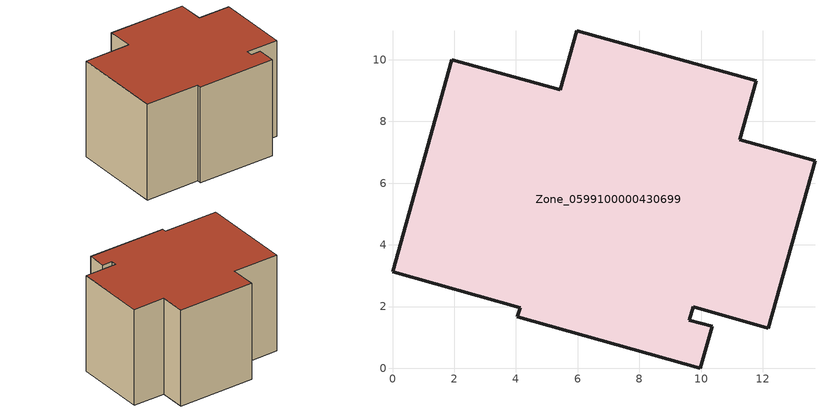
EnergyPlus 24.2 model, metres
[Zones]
Zone_0599100000430699
 floor ground (C_G): 5.43,9.02 5.97,10.94 11.79,9.31 11.26,7.4 13.69,6.72 12.18,1.3 9.74,1.99 9.62,1.56 10.36,1.36 9.97,0 4.05,1.67 4.13,1.97 0,3.13 1.93,10 z0
 wall outside (C_F): 10.36,1.36 9.62,1.56 9.74,1.99 12.18,1.3 13.69,6.72 11.26,7.4 11.79,9.31 5.97,10.94 5.43,9.02 1.93,10 0,3.13 4.13,1.97 4.05,1.67 9.97,0 10.36,1.36 z0:7.71
 roof outside (C_R): 5.43,9.02 1.93,10 0,3.13 4.13,1.97 4.05,1.67 9.97,0 10.36,1.36 9.62,1.56 9.74,1.99 12.18,1.3 13.69,6.72 11.26,7.4 11.79,9.31 5.97,10.94 z7.71
[BUILDING]
Pand.0599100000430699: North Axis=0; Terrain=City; Loads Convergence Tolerance Value=0.04; Temperature Convergence Tolerance Value=0.4; Solar Distribution=FullExterior; Maximum Number of Warmup Days=25; Minimum Number of Warmup Days=1
[Site:Location]
Rotterdam.The.Hague.AP_ZH_NLD Design_Conditions: Latitude=51.96; Longitude=4.45; Time Zone=1; Elevation=-4.5
[SITE:GROUNDTEMPERATURE:BUILDINGSURFACE]
18, 18, 18, 18, 18, 18, 18, 18, 18, 18, 18, 18
[MATERIAL] Thermal Absorptance=0.9; Solar Absorptance=0.7; Visible Absorptance=0.7
Name | Roughness | Thickness | Conductivity | Density | Specific Heat
G.D.2006-2014 | MediumSmooth | 0.15 | 0.06 | 540 | 1210
F.D.2006-2014 | Rough | 0.3 | 0.12 | 1920 | 840
R.D.2006-2014 | MediumRough | 0.2 | 0.08 | 1500 | 1000
[CONSTRUCTION]
C_G: G.D.2006-2014
C_F: F.D.2006-2014
C_R: R.D.2006-2014
[ZONE]
Zone_0599100000430699: Type=1; Multiplier=1; Ceiling Height=Autocalculate; Volume=Autocalculate; Floor Area=autocalculate; Part of Total Floor Area=Yes
[ZONEINFILTRATION:DESIGNFLOWRATE]
Infil_Zone_0599100000430699: Zone or ZoneList or Space or SpaceList=Zone_0599100000430699; Schedule=AlwaysOn; Design Flow Rate Calculation Method=Flow/Area; Flow Rate per Floor Area=0.0021; Constant Term Coefficient=1; Temperature Term Coefficient=0; Velocity Term Coefficient=0; Velocity Squared Term Coefficient=0
[HVACTEMPLATE:ZONE:IDEALLOADSAIRSYSTEM]
Zone_0599100000430699: Maximum Heating Supply Air Temperature=50; Minimum Cooling Supply Air Temperature=13; Maximum Heating Supply Air Humidity Ratio=0.0156; Minimum Cooling Supply Air Humidity Ratio=0.0077; Heating Limit=NoLimit; Cooling Limit=NoLimit; Dehumidification Control Type=ConstantSensibleHeatRatio; Cooling Sensible Heat Ratio=0.7; Dehumidification Setpoint=60; Humidification Control Type=None; Humidification Setpoint=30; Outdoor Air Method=None; Outdoor Air Flow Rate per Person=0.00944; Outdoor Air Flow Rate per Zone Floor Area=0; Outdoor Air Flow Rate per Zone=0; Demand Controlled Ventilation Type=None; Outdoor Air Economizer Type=NoEconomizer; Heat Recovery Type=None; Sensible Heat Recovery Effectiveness=0.7; Latent Heat Recovery Effectiveness=0.65
[ZONECONTROL:THERMOSTAT]
ThermostatControl_Zone_0599100000430699: Zone or ZoneList=Zone_0599100000430699; Control Type Schedule=DualSetpointControlType; Control 1=Thermostat_Zone_0599100000430699; Temperature Difference Between Cutout And Setpoint=0
[THERMOSTATSETPOINT:DUALSETPOINT]
Thermostat_Zone_0599100000430699: Heating Setpoint Temperature Schedule=HeatingSetpoint_Zone_0599100000430699; Cooling Setpoint Temperature Schedule=CoolingSetpoint_Zone_0599100000430699
[SCHEDULE:COMPACT]
HeatingSetpoint_Zone_0599100000430699: Through: 12/31, For: AllDays, Until: 24:00, 21
CoolingSetpoint_Zone_0599100000430699: Through: 12/31, For: AllDays, Until: 24:00, 24
DualSetpointControlType: Through: 12/31, For: AllDays, Until: 24:00, 4
AlwaysOn: Through: 12/31, For: AllDays, Until: 24:00, 1
